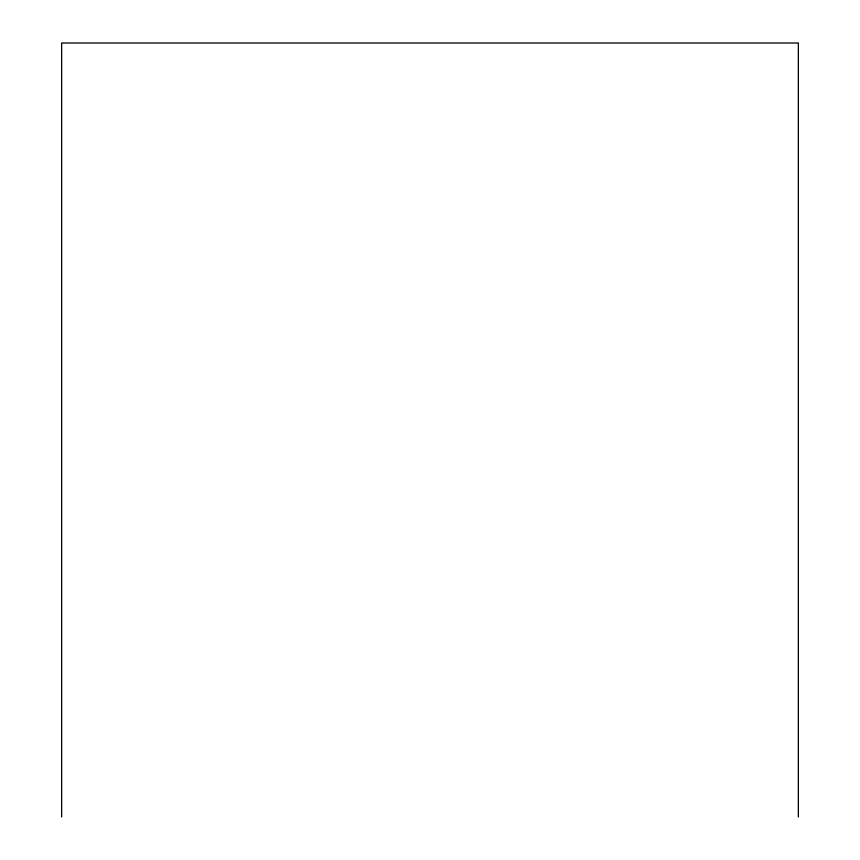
<?xml version="1.0" encoding="UTF-8"?>
<svg xmlns="http://www.w3.org/2000/svg" width="860" height="860" viewBox="0 0 860 860"><rect width="100%" height="100%" fill="white"/><g stroke="black" fill="none" stroke-linecap="round" stroke-linejoin="round"><path stroke-width="1.29" d="M798.349 817L798.349 43L61.651 43L61.651 817"/></g></svg>
